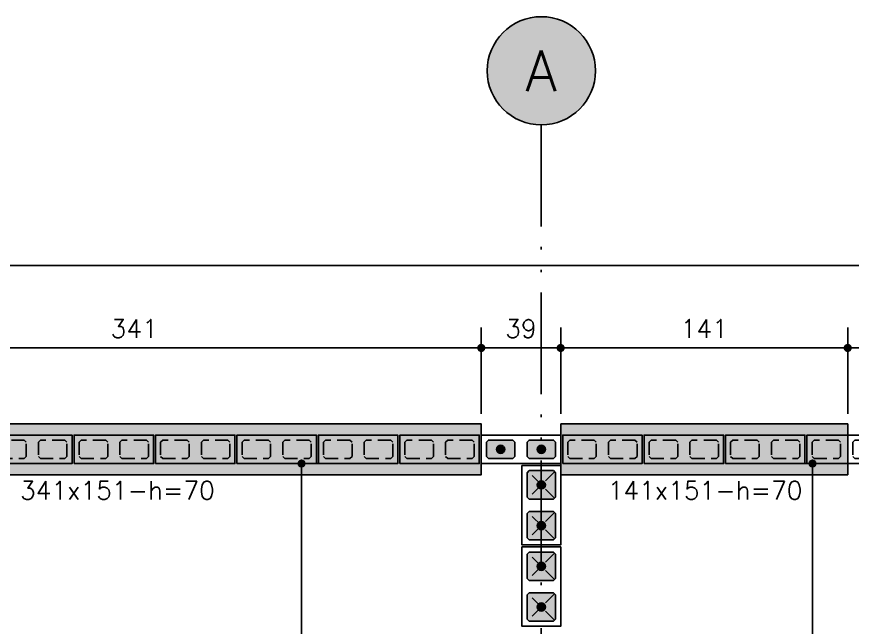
# Model space of a CAD drawing. Extents: x -14651 to 3496, y -4567 to 1191.
# Drawn here: x 606.3 to 1016.8, y 890.9 to 1191.1 of the extents above; entities that cross this region are included whole.
import ezdxf
from ezdxf.enums import TextEntityAlignment as Align

# ---------------------------------------------------------------- set-up
doc = ezdxf.new("R2010")
doc.units = 0
doc.header["$LTSCALE"] = 25
doc.linetypes.add('DASHED2', pattern=[0.375, 0.25, -0.125])
doc.linetypes.add('ESTILO_TQS_0004', pattern=[3.3, 2, -0.4, 0.05, -0.4, 0.05, -0.4])
for name, color, linetype in [('203', 1, 'DASHED2'), ('213', 252, 'Continuous'), ('241', 2, 'Continuous'), ('ABERTURAS', 53, 'Continuous'), ('Arranque', 14, 'Continuous'), ('COTA', 1, 'Continuous'), ('EIXOS', 1, 'ESTILO_TQS_0004'), ('FERRO', 5, 'Continuous'), ('H4', 254, 'Continuous'), ('IND-EIXOS', 2, 'Continuous'), ('TEXT-EIXOS', 3, 'Continuous'), ('TJANELA', 2, 'Continuous')]:
    doc.layers.add(name, color=color, linetype=linetype)
doc.styles.add('COTA', font='romans.shx')
doc.styles.get("Standard").update_dxf_attribs({"font": 'romans.shx'})
doc.styles.add('Texto1', font='romans.shx', dxfattribs={"height": 9})
doc.dimstyles.new('forma', dxfattribs={"dimscale": 5, "dimtxt": 1.8, "dimasz": 0.8, "dimexe": 2, "dimexo": 1, "dimgap": 1, "dimtad": 1, "dimdec": 1, "dimzin": 9, "dimtxsty": 'COTA', "dimblk1": 'DOT', "dimblk2": 'DOT', "dimsah": 1, "dimcen": 0, "dimdle": 1, "dimclrd": 256, "dimclre": 256, "dimclrt": 2, "dimadec": 0, "dimazin": 0, "dimtfac": 1, "dimtdec": 0, "dimtmove": 0, "dimatfit": 3, "dimfxl": 1, "dimtolj": 1, "dimtzin": 0, "dimarcsym": 0})

# ---------------------------------------------------------------- blocks, each defined once
blk = doc.blocks.new('P4020')
blk.add_lwpolyline([(-19.5, -9.5), (19.5, -9.5), (19.5, 9.5), (-19.5, 9.5), (-19.5, -9.5)])
at = {"color": 1, "linetype": 'DASHED2'}
for points in [[(-17, -6), (-16, -7), (-4, -7), (-3, -6), (-3, 6), (-4, 7), (-16, 7), (-17, 6), (-17, -6)], [(3, -6), (4, -7), (16, -7), (17, -6), (17, 6), (16, 7), (4, 7), (3, 6), (3, -6)]]:
    blk.add_lwpolyline(points, dxfattribs=at)
at = {"layer": '203', "color": 253}
for p, q in [((-16.5, 6.5), (-3.5, -6.5)), ((-3.5, 6.5), (-16.5, -6.5)), ((16.5, 6.5), (3.5, -6.5)), ((3.5, 6.5), (16.5, -6.5))]:
    blk.add_line(p, q, dxfattribs=at)
blk = doc.blocks.new('P4015', base_point=(5842102.11612, -8124149.02973))
blk.add_lwpolyline([(5842082.61612, -8124156.02973), (5842121.61612, -8124156.02973), (5842121.61612, -8124142.02973), (5842082.61612, -8124142.02973), (5842082.61612, -8124156.02973)])
at = {"color": 1, "linetype": 'DASHED2'}
for points in [[(5842085.11612, -8124152.52973), (5842086.11612, -8124153.52973), (5842098.11612, -8124153.52973), (5842099.11612, -8124152.52973), (5842099.11612, -8124145.52973), (5842098.11612, -8124144.52973), (5842086.11612, -8124144.52973), (5842085.11612, -8124145.52973), (5842085.11612, -8124152.52973)], [(5842105.11612, -8124152.52973), (5842106.11612, -8124153.52973), (5842118.11612, -8124153.52973), (5842119.11612, -8124152.52973), (5842119.11612, -8124145.52973), (5842118.11612, -8124144.52973), (5842106.11612, -8124144.52973), (5842105.11612, -8124145.52973), (5842105.11612, -8124152.52973)]]:
    blk.add_lwpolyline(points, dxfattribs=at)
blk = doc.blocks.new('GR-1409')
at = {"layer": '213'}
h = blk.add_hatch(color=256, dxfattribs=at)
h.paths.add_polyline_path([(-6, 4.5), (-7, 3.5), (-7, -3.5), (-6, -4.5), (6, -4.5), (7, -3.5), (7, 3.5), (6, 4.5)])
h.paths.add_polyline_path([(-2, 0, 1), (2, 0, 1)], flags=16)
at = {"layer": 'Arranque'}
blk.add_hatch(color=256, dxfattribs=at).paths.add_polyline_path([(-2, 0, 1), (2, 0, 1)])
at = {"layer": '213'}
blk.add_lwpolyline([(-7, 3.5), (-6, 4.5), (6, 4.5), (7, 3.5), (7, -3.5), (6, -4.5), (-6, -4.5), (-7, -3.5), (-7, 3.5)], dxfattribs=at)
at = {"layer": 'FERRO', "linetype": 'Continuous'}
blk.add_circle((0, 0), 2, dxfattribs=at)
blk = doc.blocks.new('GR-1414')
at = {"layer": '213'}
h = blk.add_hatch(color=256, dxfattribs=at)
h.paths.add_polyline_path([(6, -7), (7, -6), (7, 6), (6, 7), (-6, 7), (-7, 6), (-7, -6), (-6, -7)])
h.paths.add_polyline_path([(2, 0, 1), (-2, 0, 1)], flags=16)
at = {"layer": 'Arranque'}
blk.add_hatch(color=256, dxfattribs=at).paths.add_polyline_path([(2, 0, 1), (-2, 0, 1)])
at = {"layer": '213'}
for p, q in [((-7, 6), (-6, 7)), ((-7, -6), (-7, 6)), ((-6, 7), (6, 7)), ((6, 7), (7, 6)), ((7, 6), (7, -6)), ((-6, -7), (-7, -6)), ((6, -7), (-6, -7)), ((7, -6), (6, -7))]:
    blk.add_line(p, q, dxfattribs=at)
at = {"layer": 'FERRO', "linetype": 'Continuous'}
blk.add_circle((0, 0), 2, dxfattribs=at)
blk = doc.blocks.new('_Dot')
at = {"color": 0, "linetype": 'ByBlock', "lineweight": -2}
blk.add_line((-0.5, 0), (-1, 0), dxfattribs=at)
at = {"color": 0, "linetype": 'ByBlock', "const_width": 0.5}
blk.add_lwpolyline([(-0.25, 0, 1), (0.25, 0, 1)], format="xyb", close=True, dxfattribs=at)
blk = doc.blocks.new('*D97')
at = {"layer": 'COTA', "lineweight": -2, "transparency": 16777216}
for p, q in [((493.52, 995.9), (493.52, 1038.22)), ((834.52, 995.9), (834.52, 1038.22)), ((497.52, 1028.22), (830.52, 1028.22))]:
    blk.add_line(p, q, dxfattribs=at)
at = {"layer": 'Defpoints', "color": 0, "transparency": 16777216}
for p in [(834.52, 1028.22), (493.52, 990.9), (834.52, 990.9)]:
    blk.add_point(p, dxfattribs=at)
at = {"layer": 'COTA', "lineweight": -2, "transparency": 16777216, "xscale": 4, "yscale": 4, "zscale": 4, "rotation": 180}
blk.add_blockref('_Dot', (493.52, 1028.22), dxfattribs=at)
at = {"layer": 'COTA', "lineweight": -2, "transparency": 16777216, "xscale": 4, "yscale": 4, "zscale": 4}
blk.add_blockref('_Dot', (834.52, 1028.22), dxfattribs=at)
at = {"layer": 'COTA', "color": 2, "transparency": 16777216, "insert": (664.02, 1037.72), "char_height": 9, "attachment_point": 5, "style": 'COTA'}
blk.add_mtext('\\A1;341 ', dxfattribs=at)
blk = doc.blocks.new('*D98')
at = {"layer": 'COTA', "lineweight": -2, "transparency": 16777216}
for p, q in [((834.52, 995.9), (834.52, 1038.22)), ((873.52, 995.9), (873.52, 1038.22)), ((838.52, 1028.22), (869.52, 1028.22))]:
    blk.add_line(p, q, dxfattribs=at)
at = {"layer": 'Defpoints', "color": 0, "transparency": 16777216}
for p in [(873.52, 1028.22), (834.52, 990.9), (873.52, 990.9)]:
    blk.add_point(p, dxfattribs=at)
at = {"layer": 'COTA', "lineweight": -2, "transparency": 16777216, "xscale": 4, "yscale": 4, "zscale": 4, "rotation": 180}
blk.add_blockref('_Dot', (834.52, 1028.22), dxfattribs=at)
at = {"layer": 'COTA', "lineweight": -2, "transparency": 16777216, "xscale": 4, "yscale": 4, "zscale": 4}
blk.add_blockref('_Dot', (873.52, 1028.22), dxfattribs=at)
at = {"layer": 'COTA', "color": 2, "transparency": 16777216, "insert": (854.02, 1037.72), "char_height": 9, "attachment_point": 5, "style": 'COTA'}
blk.add_mtext('\\A1;39 ', dxfattribs=at)
blk = doc.blocks.new('*D99')
at = {"layer": 'COTA', "lineweight": -2, "transparency": 16777216}
for p, q in [((873.52, 995.9), (873.52, 1038.22)), ((1014.52, 995.9), (1014.52, 1038.22)), ((877.52, 1028.22), (1010.52, 1028.22))]:
    blk.add_line(p, q, dxfattribs=at)
at = {"layer": 'Defpoints', "color": 0, "transparency": 16777216}
for p in [(1014.52, 1028.22), (873.52, 990.9), (1014.52, 990.9)]:
    blk.add_point(p, dxfattribs=at)
at = {"layer": 'COTA', "lineweight": -2, "transparency": 16777216, "xscale": 4, "yscale": 4, "zscale": 4, "rotation": 180}
blk.add_blockref('_Dot', (873.52, 1028.22), dxfattribs=at)
at = {"layer": 'COTA', "lineweight": -2, "transparency": 16777216, "xscale": 4, "yscale": 4, "zscale": 4}
blk.add_blockref('_Dot', (1014.52, 1028.22), dxfattribs=at)
at = {"layer": 'COTA', "color": 2, "transparency": 16777216, "insert": (944.02, 1037.72), "char_height": 9, "attachment_point": 5, "style": 'COTA'}
blk.add_mtext('\\A1;141 ', dxfattribs=at)
blk = doc.blocks.new('*D100')
at = {"layer": 'COTA', "lineweight": -2, "transparency": 16777216}
for p, q in [((1014.52, 995.9), (1014.52, 1038.22)), ((1288.52, 995.9), (1288.52, 1038.22)), ((1018.52, 1028.22), (1284.52, 1028.22))]:
    blk.add_line(p, q, dxfattribs=at)
at = {"layer": 'Defpoints', "color": 0, "transparency": 16777216}
for p in [(1288.52, 1028.22), (1014.52, 990.9), (1288.52, 990.9)]:
    blk.add_point(p, dxfattribs=at)
at = {"layer": 'COTA', "lineweight": -2, "transparency": 16777216, "xscale": 4, "yscale": 4, "zscale": 4, "rotation": 180}
blk.add_blockref('_Dot', (1014.52, 1028.22), dxfattribs=at)
at = {"layer": 'COTA', "lineweight": -2, "transparency": 16777216, "xscale": 4, "yscale": 4, "zscale": 4}
blk.add_blockref('_Dot', (1288.52, 1028.22), dxfattribs=at)
at = {"layer": 'COTA', "color": 2, "transparency": 16777216, "insert": (1151.52, 1037.72), "char_height": 9, "attachment_point": 5, "style": 'COTA'}
blk.add_mtext('\\A1;274 ', dxfattribs=at)
blk = doc.blocks.new('*D112')
at = {"layer": 'COTA', "lineweight": -2, "transparency": 16777216}
for p, q in [((449.52, 990.4), (449.52, 1078.69)), ((2473.52, 990.4), (2473.52, 1078.69)), ((453.52, 1068.69), (2469.52, 1068.69))]:
    blk.add_line(p, q, dxfattribs=at)
at = {"layer": 'Defpoints', "color": 0, "transparency": 16777216}
for p in [(2473.52, 1068.69), (449.52, 985.4), (2473.52, 985.4)]:
    blk.add_point(p, dxfattribs=at)
at = {"layer": 'COTA', "lineweight": -2, "transparency": 16777216, "xscale": 4, "yscale": 4, "zscale": 4, "rotation": 180}
blk.add_blockref('_Dot', (449.52, 1068.69), dxfattribs=at)
at = {"layer": 'COTA', "lineweight": -2, "transparency": 16777216, "xscale": 4, "yscale": 4, "zscale": 4}
blk.add_blockref('_Dot', (2473.52, 1068.69), dxfattribs=at)
at = {"layer": 'COTA', "color": 2, "transparency": 16777216, "insert": (1461.52, 1078.19), "char_height": 9, "attachment_point": 5, "style": 'COTA'}
blk.add_mtext('\\A1;2024 ', dxfattribs=at)
blk = doc.blocks.new('*D165')
at = {"layer": 'COTA', "lineweight": -2, "transparency": 16777216}
for p, q in [((764.91, 971.4), (736.23, 971.4)), ((746.23, 967.4), (746.23, 785.4)), ((793.52, 781.4), (736.23, 781.4))]:
    blk.add_line(p, q, dxfattribs=at)
at = {"layer": 'Defpoints', "color": 0, "transparency": 16777216}
for p in [(769.91, 971.4), (746.23, 781.4), (798.52, 781.4)]:
    blk.add_point(p, dxfattribs=at)
at = {"layer": 'COTA', "lineweight": -2, "transparency": 16777216, "xscale": 4, "yscale": 4, "zscale": 4}
for p, rotation in [((746.23, 971.4), 90), ((746.23, 781.4), 270)]:
    blk.add_blockref('_Dot', p, dxfattribs=dict(at, rotation=rotation))
at = {"layer": 'COTA', "color": 2, "transparency": 16777216, "insert": (736.73, 876.4), "char_height": 9, "attachment_point": 5, "rotation": 90, "style": 'COTA'}
blk.add_mtext('\\A1;190 ', dxfattribs=at)
blk = doc.blocks.new('*D220')
at = {"layer": 'COTA', "lineweight": -2, "transparency": 16777216}
for p, q in [((996.42, 971.4), (987.23, 971.4)), ((997.23, 967.4), (997.23, 504.4)), ((999.02, 500.4), (1007.23, 500.4))]:
    blk.add_line(p, q, dxfattribs=at)
at = {"layer": 'Defpoints', "color": 0, "transparency": 16777216}
for p in [(1001.42, 971.4), (994.02, 500.4), (997.23, 500.4)]:
    blk.add_point(p, dxfattribs=at)
at = {"layer": 'COTA', "lineweight": -2, "transparency": 16777216, "xscale": 4, "yscale": 4, "zscale": 4}
for p, rotation in [((997.23, 971.4), 90), ((997.23, 500.4), 270)]:
    blk.add_blockref('_Dot', p, dxfattribs=dict(at, rotation=rotation))
at = {"layer": 'COTA', "color": 2, "transparency": 16777216, "insert": (987.73, 735.9), "char_height": 9, "attachment_point": 5, "rotation": 90, "style": 'COTA'}
blk.add_mtext('\\A1;471 ', dxfattribs=at)

msp = doc.modelspace()

# ---------------------------------------------------------------- hatches: boundary and pattern name
at = {"layer": 'ABERTURAS', "transparency": 33554457}
for points in [[(493.52, 990.9), (834.52, 990.9), (834.52, 965.9), (493.52, 965.9)], [(873.52, 990.9), (1014.52, 990.9), (1014.52, 965.9), (873.52, 965.9)]]:
    msp.add_hatch(color=256, dxfattribs=at).paths.add_polyline_path(points)
at = {"layer": 'H4'}
h = msp.add_hatch(color=256, dxfattribs=at)
edge = h.paths.add_edge_path()
edge.add_arc((864.02, 1164.46), 26.59, 0, 360)

# ---------------------------------------------------------------- linework, layer by layer
at = {"layer": 'ABERTURAS'}
for points in [[(493.52, 990.9), (834.52, 990.9), (834.52, 965.9), (493.52, 965.9)], [(873.52, 990.9), (1014.52, 990.9), (1014.52, 965.9), (873.52, 965.9)]]:
    msp.add_lwpolyline(points, close=True, dxfattribs=at)
at = {"layer": 'EIXOS'}
msp.add_line((864.02, 1137.93), (864.02, -320.64), dxfattribs=at)
at = {"layer": 'IND-EIXOS'}
msp.add_circle((864.02, 1164.46), 26.59, dxfattribs=at)

# ---------------------------------------------------------------- block references
for name, p in [('GR-1409', (844.02, 978.4)), ('GR-1409', (864.02, 978.4)), ('GR-1414', (864.02, 960.9)), ('GR-1414', (864.02, 940.9)), ('GR-1414', (864.02, 920.9)), ('GR-1414', (864.02, 900.9))]:
    msp.add_blockref(name, p)
at = {"layer": '241'}
for p in [(614.02, 978.4), (654.02, 978.4), (694.02, 978.4), (734.02, 978.4), (774.02, 978.4), (814.02, 978.4), (854.02, 978.4), (894.02, 978.4), (934.02, 978.4), (974.02, 978.4), (1014.02, 978.4)]:
    msp.add_blockref('P4015', p, dxfattribs=at)
at = {"layer": '241', "rotation": 270}
for p in [(864.02, 950.9), (864.02, 910.9)]:
    msp.add_blockref('P4020', p, dxfattribs=at)

# ---------------------------------------------------------------- texts
at = {"layer": 'TEXT-EIXOS'}
msp.add_text('A', height=20, dxfattribs=at).set_placement((863.91, 1164.46), align=Align.MIDDLE_CENTER)
at = {"layer": 'TJANELA', "style": 'Texto1'}
for s, p in [('341x151-h=70', (655.79, 953.71)), ('141x151-h=70', (944.45, 953.71))]:
    msp.add_text(s, height=9, dxfattribs=at).set_placement(p, align=Align.CENTER)

# ---------------------------------------------------------------- dimensions: what is measured, and where the dimension line sits
at = {"layer": 'COTA'}
for base, p1, p2, picture, middle in [((2473.52, 1068.69), (449.52, 985.4), (2473.52, 985.4), '*D112', (1461.52, 1078.19)), ((834.52, 1028.22), (493.52, 990.9), (834.52, 990.9), '*D97', (664.02, 1037.72)), ((873.52, 1028.22), (834.52, 990.9), (873.52, 990.9), '*D98', (854.02, 1037.72)), ((1014.52, 1028.22), (873.52, 990.9), (1014.52, 990.9), '*D99', (944.02, 1037.72)), ((1288.52, 1028.22), (1014.52, 990.9), (1288.52, 990.9), '*D100', (1151.52, 1037.72))]:
    dim = msp.add_linear_dim(base=base, p1=p1, p2=p2, dimstyle='forma', override={"dimpost": ' ', "dimtmove": 1}, dxfattribs=at)
    dim.commit()
    dim.dimension.update_dxf_attribs({"geometry": picture, "text_midpoint": middle})
for base, p1, p2, picture, middle in [((746.23, 781.4), (769.91, 971.4), (798.52, 781.4), '*D165', (736.73, 876.4)), ((997.23, 500.4), (1001.42, 971.4), (994.02, 500.4), '*D220', (987.73, 735.9))]:
    dim = msp.add_linear_dim(base=base, p1=p1, p2=p2, angle=90, dimstyle='forma', override={"dimpost": ' '}, dxfattribs=at)
    dim.commit()
    dim.dimension.update_dxf_attribs({"geometry": picture, "text_midpoint": middle})

doc.saveas('drawing.dxf')
